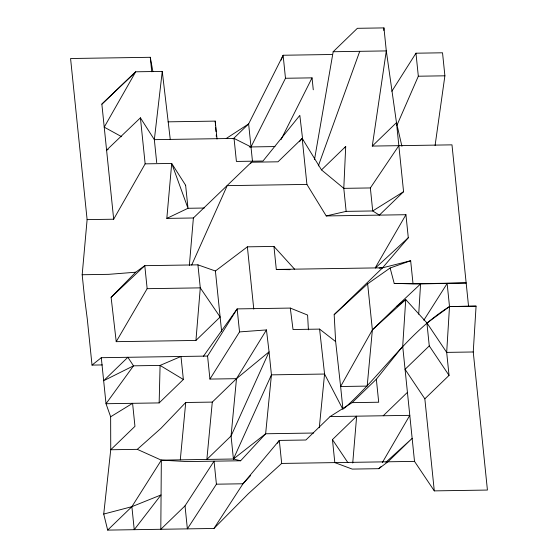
<?xml version="1.0" encoding="UTF-8"?>
<svg xmlns="http://www.w3.org/2000/svg" width="558" height="558" viewBox="0 0 558 558"><rect width="100%" height="100%" fill="white"/><g stroke="black" fill="none" stroke-linecap="round" stroke-linejoin="round"><path stroke-width="0.84" d="M344.223 408.323C380.884 375.959 407.473 332.798 449.504 306.551L476.072 306.14L473.247 351.979L487.427 490.057L434.291 490.88L414.517 461.382L281.671 463.426L248.31 493.739L213.951 528.461L107.673 530.1L103.725 514.058L110.742 449.755L137.31 449.35L161.332 460.155L160.809 529.284L185.019 505.862L214.049 461.18L216.413 484.191L187.376 528.872L185.019 505.862M159.156 402.911L160.083 365.413L180.994 356.478L183.359 379.489L159.156 402.911L106.02 403.727L101.291 357.699L207.569 356.067L237.164 308.895L290.3 308.079L307.598 315.061L308.407 329.827M398.844 145.673L370.359 187.948L343.791 188.353L321.506 169.911L345.709 146.489L343.791 188.353L346.148 211.37L326.228 215.939L306.914 184.412L302.192 138.384L277.982 161.806L251.414 162.218L193.389 217.983L189.357 265.371M418.709 314.217L420.572 283.945L466.16 282.934L413.025 283.75L394.213 283.429L390.126 268L410.66 260.739L413.025 283.75M383.778 30.495L383.946 27.9L357.371 28.312L333.168 51.734L314.496 159.609M414.517 461.382L402.702 346.316L405.736 299.555L396.578 306.447L372.374 329.869L340.617 386.513L342.891 408.672M195.935 340.443L200.287 287.865L197.923 264.855L144.787 265.671L135.706 272.22L111.112 297.351L116.224 341.67L195.935 340.443L220.138 317.021L200.287 287.865L147.152 288.681L116.224 341.67M352.733 463.014L356.653 416.17L332.449 439.599L334.814 462.61L352.224 469.09L378.791 468.678L387.95 461.794L412.153 438.372L385.85 462.268M102.302 364.932L92.021 365.092L87.292 319.064L84.544 297.756L82.179 274.745L87.111 219.622L70.573 58.52L150.276 57.293L152.913 71.752M193.389 217.983L166.821 218.394L171.711 163.445L145.143 163.857L113.679 219.21L87.111 219.622M390.126 268L367.645 283.841L372.374 329.869L367.185 386.101L340.617 386.513L335.644 341.58L334.172 314.649L382.579 267.805L408.296 237.722L405.931 214.711L326.228 215.939M107.673 530.1L131.876 506.678L161.332 460.155L180.29 459.834L185.723 402.499L212.291 402.095L236.494 378.673L269.068 351.847L266.459 329.924L239.528 331.912L209.927 379.077L236.494 378.673L266.459 329.924M212.291 402.095L206.858 459.422L231.061 436L269.068 351.847L271.432 374.857L265.636 433.768L240.624 460.769L187.481 461.585L161.332 460.155M236.494 378.673L231.061 436L233.425 459.011L240.624 460.769M319.288 427.749L324.568 374.041L319.594 329.108L293.027 329.52L290.3 308.079M113.679 219.21L101.863 104.144L135.692 71.801L162.259 71.389L154.343 139.653L156.707 162.664M435.087 145.492L444.893 75.811L442.529 52.794L415.961 53.205L391.842 91.268M468.525 305.951L451.98 144.85L372.277 146.077L386.303 50.911L383.946 27.9M318.325 165.942L359.736 51.322M281.183 60.104L283.122 55.249L331.968 54.496M396.871 125.431L418.326 76.216L415.961 53.205M191.687 265.05L227.211 185.64L306.914 184.412M180.29 459.834L233.425 459.011L271.432 374.857L324.568 374.041L342.982 409.523M233.118 138.935L248.631 123.918L283.122 55.249L285.48 78.266L250.995 146.935L234.046 138.426L154.343 139.653L140.414 117.829L106.592 150.165L108.161 149.418M281.051 139.584L312.048 77.855L285.48 78.266M250.57 163.703L251.414 162.218M375.255 267.791L405.931 214.711M382.286 462.673L409.788 415.354L330.085 416.582L305.882 440.004L279.314 440.415L242.981 483.779L213.951 528.461M423.815 320.236L447.139 283.534L449.504 306.551L446.679 352.384L449.044 375.401L424.84 398.824L434.291 490.88M277.347 443.261L279.314 440.415L281.671 463.426M203.342 356.374L237.164 308.895L239.528 331.912M330.085 416.582L352.14 402.639L376.343 379.217L402.702 346.316M299.479 141.746L302.192 138.384L321.506 169.911M344.628 147.828L345.709 146.489M250.549 475.618L242.981 483.779L216.413 484.191M185.723 402.499L160.976 428.307L137.31 449.35M372.277 146.077L396.48 122.655L386.303 50.911L333.168 51.734M401.906 146.266L396.48 122.655L403.574 191.694L379.363 215.123L372.716 210.959L346.148 211.37M372.374 329.869L405.736 299.555L426.905 322.894L429.269 345.904L405.066 369.326L424.84 398.824M383.22 415.766L407.431 392.344M101.863 104.144L135.692 71.801L104.227 127.154L121.7 136.731M111.112 297.351L144.787 265.671L147.152 288.681M396.578 306.447L420.572 283.945L394.213 283.429M375.45 267.959L408.296 237.722M334.172 314.649L367.645 283.841M378.791 468.678L381.358 466.349M92.021 365.092L101.291 357.699M233.425 459.011L265.636 433.768L313.631 433.029M197.923 264.855L215.409 270.993L247.375 246.838L273.943 246.427L294.547 269.137M427.414 322.712L449.504 306.551L476.072 306.14M226.234 138.489L248.631 123.918L252.488 161.422M403.574 191.694L372.716 210.959L370.359 187.948M110.644 416.777L132.588 403.322L134.952 426.333L110.742 449.755L110.644 416.777L106.02 403.727L133.515 365.825L160.083 365.413L183.359 379.489M166.821 218.394L187.997 208.28L204.284 208.029M131.876 506.678L161.025 494.939L134.241 529.688L131.876 506.678L103.725 514.058M379.133 268.133L382.579 267.805L410.66 260.739M135.706 272.22L108.747 274.334L82.179 274.745M418.326 76.216L444.893 75.811M168.063 121.839L215.207 121.114L217.041 139.019M249.28 146.963L274.996 146.566M273.943 246.427L276.308 269.444L382.579 267.805M473.247 351.979L446.679 352.384L426.905 322.894M352.14 402.639L378.708 402.227L376.343 379.217M276.308 269.444L289.986 269.674M319.594 329.108L335.644 341.58M429.269 345.904L449.044 375.401M332.449 439.599L347.885 462.617M302.192 138.384L302.401 140.093M302.771 140.386L299.827 115.373L262.978 161.032L236.411 161.436L234.046 138.426M162.259 71.389L170.274 139.535M312.048 77.855L313.275 89.789M247.375 246.838L253.764 309.062M215.409 270.993L221.624 331.508M207.569 356.067L209.927 379.077M150.276 57.293L151.762 71.787M140.414 117.829L145.143 163.857M215.207 121.114L215.528 125.459M215.653 127.196L215.981 131.542M216.239 135.022L216.371 136.759M127.859 357.294L103.655 380.716L133.515 365.825L127.859 357.294M185.633 185.27L171.711 163.445L187.997 208.28L185.633 185.27"/></g></svg>
